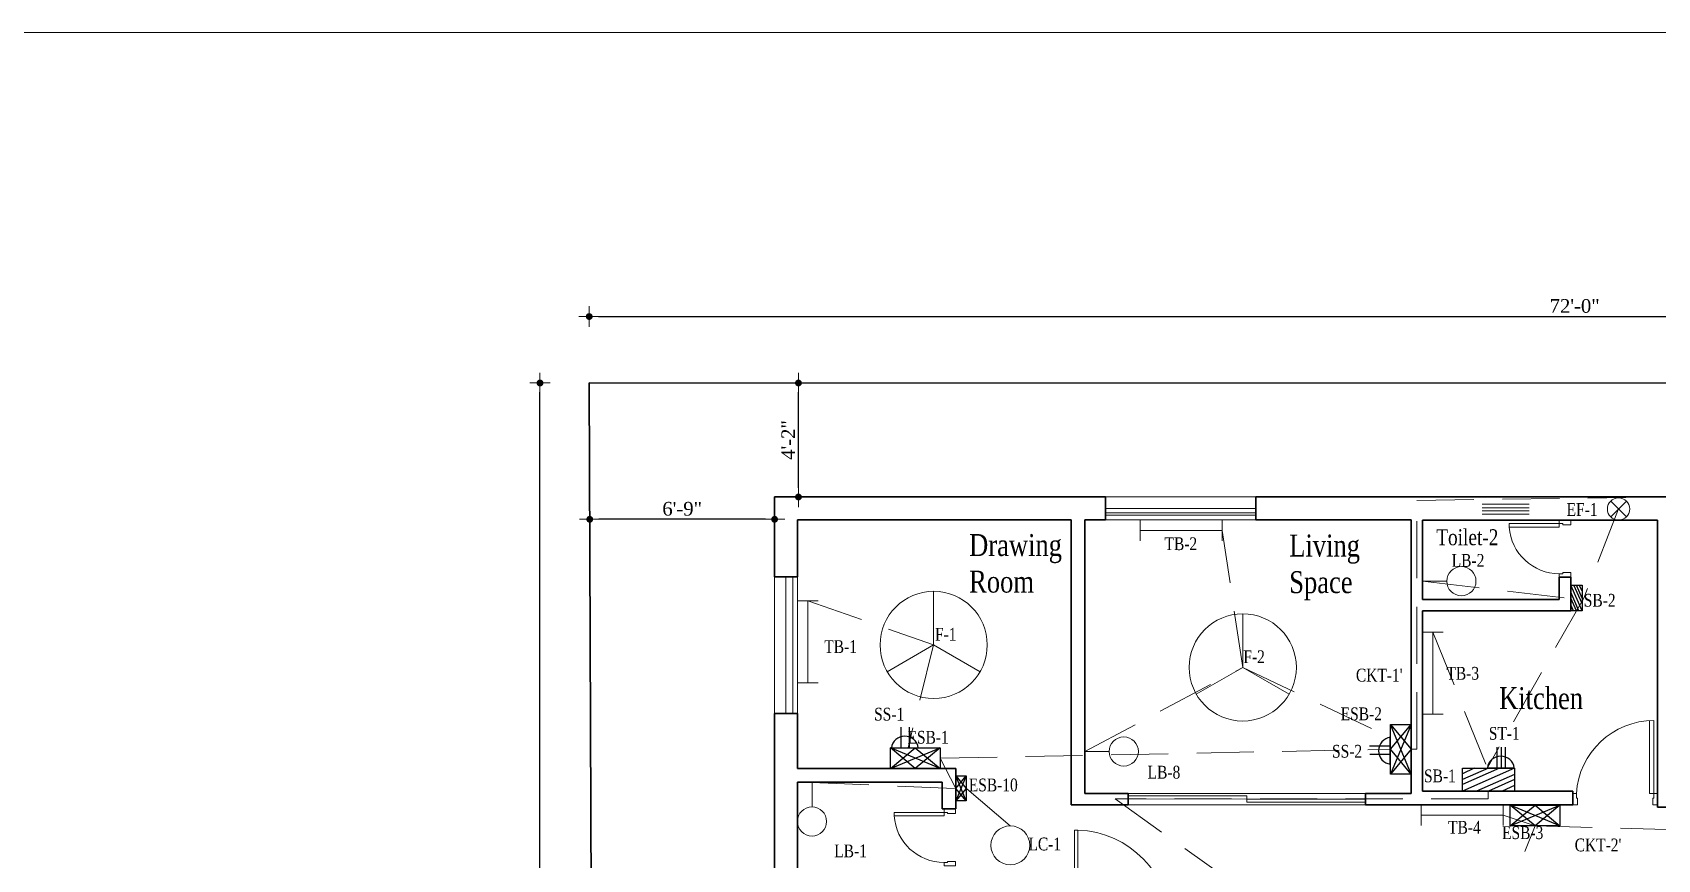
# Model space of a CAD drawing. Header units: inches. Extents: x -13742749 to 88736, y -40897 to 32194776.
# Drawn here: x 48253 to 48965, y 26287483 to 26287846 of the extents above; entities that cross this region are included whole.
import ezdxf

# ---------------------------------------------------------------- set-up
doc = ezdxf.new("R2010")
doc.units = ezdxf.units.IN
doc.header["$LTSCALE"] = 10
doc.header["$MEASUREMENT"] = 0
doc.linetypes.add('ACAD_ISO04W100', pattern=[30, 24, -3, 0, -3])
doc.linetypes.add('HIDDEN', pattern=[0.375, 0.25, -0.125])
doc.layers.get('0').update_dxf_attribs({"color": 123})
for name, color, linetype, lineweight in [('Column', 7, 'Continuous', 35), ('Conduit (Mine)', 230, 'HIDDEN', 13), ('Conduit Generator (mine)', 134, 'HIDDEN', 13), ('DIM', 4, 'Continuous', 0), ('DOOR', 41, 'Continuous', 9), ('Fan (mine)', 210, 'Continuous', 13), ('Light (mine)', 80, 'Continuous', 13), ('Text_My', 7, 'Continuous', 13), ('Text_SUBD', 7, 'Continuous', 13), ('Wall', 7, 'Continuous', 35), ('WIN', 4, 'Continuous', 13), ('WIN-1', 8, 'Continuous', 13), ('WIN1', 8, 'Continuous', 9)]:
    doc.layers.add(name, color=color, linetype=linetype, lineweight=lineweight)
doc.layers.add('Site', color=7, linetype='ACAD_ISO04W100', lineweight=30, true_color=0x004961)
doc.layers.add('Switchboard and Socket (mine)', color=41, linetype='Continuous')
doc.layers.get('0').off()
doc.styles.get("Standard").update_dxf_attribs({"font": 'times.ttf', "width": 0.8})
doc.styles.add('STYLE3', font='times.ttf')
doc.dimstyles.new('1_8', dxfattribs={"dimtxt": 6, "dimasz": 4, "dimexe": 0.18, "dimexo": 0.0625, "dimgap": 0.125, "dimtad": 0, "dimdec": 4, "dimrnd": 0.125, "dimzin": 3, "dimdsep": 46, "dimlunit": 4, "dimtxsty": 'STYLE3', "dimblk": 'D', "dimcen": 4, "dimse1": 1, "dimse2": 1, "dimclrt": 7, "dimadec": 0, "dimazin": 0, "dimtfac": 1, "dimtdec": 4, "dimtix": 1, "dimtmove": 0, "dimatfit": 3, "dimldrblk": 'OPEN90', "dimfxl": 1, "dimtvp": 0.75, "dimtolj": 1, "dimtzin": 0, "dimarcsym": 0})

# ---------------------------------------------------------------- blocks, each defined once
blk = doc.blocks.new('D')
at = {"layer": 'DIM'}
for q in [(-1.125, 0), (0, 1.125), (1.125, 0), (0, -1.125)]:
    blk.add_line((0, 0), q, dxfattribs=at)
at = {"layer": 'DIM', "color": 6, "const_width": 0.375}
blk.add_lwpolyline([(-0.1875, 0, 1), (0.1875, 0, 1)], format="xyb", close=True, dxfattribs=at)
blk = doc.blocks.new('*D403')
at = {"layer": 'DIM', "color": 0, "linetype": 'ByBlock', "lineweight": -2}
blk.add_line((48500.81, 26287721.13), (49356.81, 26287721.13), dxfattribs=at)
at = {"layer": 'DIM', "color": 0, "linetype": 'ByBlock', "lineweight": -2, "xscale": 4, "yscale": 4, "zscale": 4, "rotation": 180}
blk.add_blockref('D', (48496.81, 26287721.13), dxfattribs=at)
at = {"layer": 'DIM', "color": 0, "linetype": 'ByBlock', "lineweight": -2, "xscale": 4, "yscale": 4, "zscale": 4}
blk.add_blockref('D', (49360.81, 26287721.13), dxfattribs=at)
at = {"layer": 'DIM', "color": 7, "linetype": 'ByBlock', "insert": (48928.81, 26287725.73), "char_height": 6, "attachment_point": 5, "style": 'STYLE3'}
blk.add_mtext('\\A1;72\'-0"', dxfattribs=at)
blk = doc.blocks.new('_Open90')
at = {"layer": 'DIM', "color": 0, "lineweight": -2}
for p, q in [((0, 0), (-1, 0)), ((-0.5, 0.5), (0, 0)), ((0, 0), (-0.5, -0.5))]:
    blk.add_line(p, q, dxfattribs=at)
blk = doc.blocks.new('*D405')
at = {"layer": 'DIM', "color": 0, "linetype": 'ByBlock', "lineweight": -2}
blk.add_line((48475.21, 26287095.99), (48475.21, 26287687.99), dxfattribs=at)
at = {"layer": 'DIM', "color": 0, "linetype": 'ByBlock', "lineweight": -2, "xscale": 4, "yscale": 4, "zscale": 4}
for p, rotation in [((48475.21, 26287691.99), 90), ((48475.21, 26287091.99), 270)]:
    blk.add_blockref('D', p, dxfattribs=dict(at, rotation=rotation))
at = {"layer": 'DIM', "color": 7, "linetype": 'ByBlock', "insert": (48470.63, 26287391.99), "char_height": 6, "attachment_point": 5, "rotation": 90, "style": 'STYLE3'}
blk.add_mtext('\\A1;50\'-0"', dxfattribs=at)
blk = doc.blocks.new('D-S')
at = {"layer": 'DOOR', "linetype": 'Continuous'}
for p, q in [((1.5, 5), (1.5, 37)), ((3.5, 36.93), (3.5, 5)), ((3.5, 5), (1.5, 5))]:
    blk.add_line(p, q, dxfattribs=at)
at = {"layer": 'DOOR'}
for points in [[(2, 3), (2, 0), (0, 0), (0, 5), (1.5, 5), (1.5, 3)], [(35, 3), (35, 0), (37, 0), (37, 5), (35.5, 5), (35.5, 3)]]:
    blk.add_lwpolyline(points, close=True, dxfattribs=at)
blk.add_arc((1.46, 2.89), 34.11, 3.5436, 89.92781, dxfattribs=at)
blk = doc.blocks.new('D-25')
for points in [[(5, 25), (0, 25), (0, 23), (3.5, 23), (3.5, 23.5), (5, 23.5)], [(5, 0), (0, 0), (0, 2), (3.5, 2), (3.5, 1.5), (5, 1.5)], [(26.95, 1.5), (26.95, 3), (5, 3), (5, 1.5)]]:
    blk.add_lwpolyline(points, close=True)
blk.add_arc((5, 1.5), 22, 3.90956, 90)
blk = doc.blocks.new('D-45')
for points in [[(-1.5, 46.97), (-3, 46.97), (-3, 5), (-1.5, 5)], [(-45, 5), (-45, 0), (-43, 0), (-43, 3.5), (-43.5, 3.5), (-43.5, 5)], [(0, 5), (0, 0), (-2, 0), (-2, 3.5), (-1.5, 3.5), (-1.5, 5)]]:
    blk.add_lwpolyline(points, close=True)
blk.add_arc((-1.5, 5), 42, 92.04671, 180)
blk = doc.blocks.new('*D459')
at = {"layer": 'DIM', "color": 0, "linetype": 'ByBlock', "lineweight": -2}
blk.add_line((48588.53, 26287646.01), (48588.53, 26287687.99), dxfattribs=at)
at = {"layer": 'DIM', "color": 0, "linetype": 'ByBlock', "lineweight": -2, "xscale": 4, "yscale": 4, "zscale": 4}
for p, rotation in [((48588.53, 26287691.99), 90), ((48588.53, 26287642.01), 270)]:
    blk.add_blockref('D', p, dxfattribs=dict(at, rotation=rotation))
at = {"layer": 'DIM', "color": 7, "linetype": 'ByBlock', "insert": (48584.03, 26287667), "char_height": 6, "attachment_point": 5, "rotation": 90, "style": 'STYLE3'}
blk.add_mtext('\\A1;4\'-2"', dxfattribs=at)
blk = doc.blocks.new('*D460')
at = {"layer": 'DIM', "color": 0, "linetype": 'ByBlock', "lineweight": -2}
blk.add_line((48574.07, 26287632.22), (48501.04, 26287632.22), dxfattribs=at)
at = {"layer": 'DIM', "color": 0, "linetype": 'ByBlock', "lineweight": -2, "xscale": 4, "yscale": 4, "zscale": 4, "rotation": 180}
blk.add_blockref('D', (48497.04, 26287632.22), dxfattribs=at)
at = {"layer": 'DIM', "color": 0, "linetype": 'ByBlock', "lineweight": -2, "xscale": 4, "yscale": 4, "zscale": 4}
blk.add_blockref('D', (48578.07, 26287632.22), dxfattribs=at)
at = {"layer": 'DIM', "color": 7, "linetype": 'ByBlock', "insert": (48537.56, 26287636.81), "char_height": 6, "attachment_point": 5, "style": 'STYLE3'}
blk.add_mtext('\\A1;6\'-9"', dxfattribs=at)
blk = doc.blocks.new('Tube Light')
at = {"layer": 'Light (mine)', "linetype": 'Continuous'}
for p, q in [((-36, 4.54), (-36, -4.54)), ((0, 0), (-36, 0)), ((0, 4.54), (0, -4.54))]:
    blk.add_line(p, q, dxfattribs=at)
blk = doc.blocks.new('Bulb')
at = {"layer": 'Light (mine)', "linetype": 'Continuous'}
blk.add_line((-9.96, -5.31), (-20.64, -5.31), dxfattribs=at)
blk.add_circle((-3.57, -5.31), 6.4, dxfattribs=at)
blk = doc.blocks.new('Ceiling Fan Small')
at = {"layer": 'Fan (mine)', "linetype": 'ByBlock', "ltscale": 10}
for p in [(7040.4, -35394.14), (7020.04, -35429.39), (7060.75, -35429.39)]:
    blk.add_line(p, (7040.4, -35417.64), dxfattribs=at)
blk.add_circle((7040.4, -35417.64), 23.5, dxfattribs=at)
blk.add_circle((7040.4, -35417.64), 23.5, dxfattribs=at)
blk.add_circle((7040.4, -35417.64), 23.5, dxfattribs=at)
blk = doc.blocks.new('Ceiling light')
at = {"layer": 'Light (mine)', "linetype": 'ByBlock'}
blk.add_circle((0, 8.53), 8.53, dxfattribs=at)
blk = doc.blocks.new('Exhaust_Fan_new')
at = {"layer": 'Fan (mine)', "linetype": 'ByBlock', "ltscale": 10}
for p, q in [((-3.46, 3.46), (3.46, -3.46)), ((3.46, 3.46), (-3.46, -3.46))]:
    blk.add_line(p, q, dxfattribs=at)
blk.add_circle((0, 0), 4.9, dxfattribs=at)
blk = doc.blocks.new('switch board')
at = {"layer": 'Switchboard and Socket (mine)', "linetype": 'Continuous'}
for p, q in [((-16.63, -10.09), (6.09, 0)), ((-16.63, -5.05), (-5.27, 0)), ((-16.63, -7.26), (0, 0)), ((-16.63, -2.38), (-11.29, 0)), ((-10.02, -10.09), (6.09, -2.84)), ((-5.27, -10.09), (6.09, -5.05)), ((0.97, -10.09), (6.09, -7.56))]:
    blk.add_line(p, q, dxfattribs=at)
blk.add_lwpolyline([(-16.63, 0), (6.09, 0), (6.09, -10.09), (-16.63, -10.09)], close=True, dxfattribs=at)
blk = doc.blocks.new('2 Pin')
at = {"layer": 'Switchboard and Socket (mine)', "linetype": 'Continuous', "ltscale": 10}
for p, q in [((-7.3, 0), (-7.3, 18.1)), ((0, 0), (0, 18.2)), ((-15.8, 0), (7.8, 0))]:
    blk.add_line(p, q, dxfattribs=at)
blk.add_arc((-4, -1.6), 11.9, 7.5318, 172.4682, dxfattribs=at)
blk = doc.blocks.new('3- Pic')
at = {"layer": 'Switchboard and Socket (mine)', "linetype": 'ByBlock'}
blk.add_blockref('2 Pin', (7.3, 0), dxfattribs=at)
blk = doc.blocks.new('3- Pin')
at = {"layer": 'Switchboard and Socket (mine)', "linetype": 'Continuous', "ltscale": 10}
blk.add_line((-10.3, -3.5), (-10.3, 14.6), dxfattribs=at)
at = {"layer": 'Switchboard and Socket (mine)', "linetype": 'Continuous'}
blk.add_blockref('3- Pic', (-14.1, -3.5), dxfattribs=at)
blk = doc.blocks.new('Emergency')
at = {"layer": 'Switchboard and Socket (mine)', "linetype": 'Continuous', "ltscale": 10}
for p, q in [((-10.9, 0), (0, 9.07)), ((0, 0), (-10.9, 9.07)), ((-10.9, 0), (10.9, 9.07)), ((10.9, 0), (-10.9, 9.07)), ((0, 9.07), (10.9, 0)), ((10.9, 9.07), (0, 0))]:
    blk.add_line(p, q, dxfattribs=at)
blk.add_lwpolyline([(-10.9, 9.07), (10.9, 9.07), (10.9, 0), (-10.9, 0)], close=True, dxfattribs=at)

msp = doc.modelspace()

# ---------------------------------------------------------------- linework, layer by layer
at = {"layer": 'Column', "linetype": 'ByBlock'}
for points in [[(48598.06717, 26287642.01335), (48598.06717, 26287642.01335), (48578.06717, 26287642.01335), (48578.06717, 26287632.01335)], [(48814.06717, 26287642.01335), (48794.06717, 26287642.01335)], [(48588.06717, 26287632.01335), (48598.06717, 26287632.01335)], [(48794.06717, 26287632.01335), (48814.06717, 26287632.01335)]]:
    msp.add_lwpolyline(points, dxfattribs=at)
at = {"layer": 'Conduit (Mine)', "linetype": 'HIDDEN', "ltscale": 10}
for p, q in [((48948.05452, 26287636.74263), (48932.8002, 26287597.69546)), ((48862.06717, 26287605.08679), (48932.8002, 26287596.84536)), ((48932.8002, 26287597.69546), (48890.52343, 26287523.21673)), ((48866.60889, 26287582.78249), (48890.52343, 26287523.21673)), ((48890.91223, 26287509.58795), (48727.36656, 26287509.58795)), ((48727.36656, 26287509.58795), (48874.81624, 26287404.59357)), ((48890.91223, 26287513.01336), (48890.91223, 26287509.58795))]:
    msp.add_line(p, q, dxfattribs=at)
at = {"layer": 'Conduit Generator (mine)', "linetype": 'HIDDEN', "ltscale": 10}
for p, q in [((48859.62811, 26287640.51574), (48967.26329, 26287642.01322)), ((48859.62811, 26287531.40256), (48859.62811, 26287640.51574)), ((48783.28617, 26287567.27387), (48774.30873, 26287627.3342)), ((48592.60839, 26287596.54135), (48647.79893, 26287577.1459)), ((48647.79893, 26287577.1459), (48636.55493, 26287531.98669)), ((48714.06717, 26287530.404), (48783.28617, 26287567.27387)), ((48783.28617, 26287567.27387), (48847.99324, 26287536.63376)), ((48650.62875, 26287527.44972), (48847.99324, 26287531.40256)), ((48857.06717, 26287531.40256), (48857.06717, 26287531.40256)), ((48857.06717, 26287531.40256), (48859.62811, 26287531.40256)), ((48657.57146, 26287514.21875), (48650.62875, 26287527.44972)), ((48594.46555, 26287516.79152), (48657.57146, 26287514.21875)), ((48681.39558, 26287497.76757), (48662.10842, 26287514.21875)), ((48897.49525, 26287502.47198), (48911.44772, 26287497.82805)), ((48893.19713, 26287451.71301), (48911.44772, 26287497.82805)), ((48911.44772, 26287497.82805), (48988.36472, 26287495.70306))]:
    msp.add_line(p, q, dxfattribs=at)
at = {"layer": 'Site', "linetype": 'ByBlock', "ltscale": 3}
for p, q in [((48496.81203, 26287691.98847), (48499.12453, 26287091.98996)), ((49360.81203, 26287691.98551), (48496.81203, 26287691.98847))]:
    msp.add_line(p, q, dxfattribs=at)
at = {"layer": 'Text_My', "ltscale": 10}
msp.add_lwpolyline([(46095.95845, 26287845.68015), (49547.48838, 26287845.68015), (49547.48838, 26286717.61094), (46095.95845, 26286717.61094)], close=True, dxfattribs=at)
at = {"layer": 'Wall', "linetype": 'ByBlock'}
for p, q in [((48613.06717, 26287642.01335), (48598.06717, 26287642.01335)), ((48723.06717, 26287642.01335), (48685.06717, 26287642.01335)), ((48723.06717, 26287642.01335), (48723.06717, 26287632.01335)), ((48794.06717, 26287642.01335), (48789.06717, 26287642.01335)), ((48789.06717, 26287642.01335), (48789.06717, 26287632.01335)), ((48814.06717, 26287642.01335), (48845.06717, 26287642.01281)), ((48882.06717, 26287642.01335), (48882.06717, 26287642.01335)), ((48578.06717, 26287632.0139), (48578.06717, 26287607.0139)), ((48588.06717, 26287607.0139), (48588.06717, 26287632.0139)), ((48613.06717, 26287632.01335), (48598.06717, 26287632.01335)), ((48708.06717, 26287632.01335), (48685.06717, 26287632.01335)), ((48708.06717, 26287507.01336), (48708.06717, 26287632.01335)), ((48714.06717, 26287512.01336), (48714.06717, 26287632.01335)), ((48794.06717, 26287632.01335), (48789.06717, 26287632.01335)), ((48857.06717, 26287632.01335), (48814.06717, 26287632.01335)), ((48857.06717, 26287512.01336), (48857.06717, 26287632.01335)), ((48862.06717, 26287597.01336), (48862.06717, 26287631.84245)), ((48578.06717, 26287607.0139), (48588.06717, 26287607.0139)), ((48922.06717, 26287597.01336), (48862.06717, 26287597.01336)), ((48927.06717, 26287592.01336), (48862.06717, 26287592.01336)), ((48862.06717, 26287517.01336), (48862.06717, 26287592.01336)), ((48578.06717, 26287547.0139), (48588.06717, 26287547.0139)), ((48965.06717, 26287507.01336), (48965.06717, 26287540.01336)), ((48733.06717, 26287507.01336), (48733.06717, 26287512.01336)), ((48857.06717, 26287512.01336), (48837.06717, 26287512.01336)), ((48837.06717, 26287507.01336), (48837.06717, 26287512.01336)), ((48733.06717, 26287507.01336), (48708.06717, 26287507.01336)), ((48886.06717, 26287507.01336), (48837.06717, 26287507.01336))]:
    msp.add_line(p, q, dxfattribs=at)
at = {"layer": 'Wall', "linetype": 'ByBlock', "ltscale": 10}
for p, q in [((48613.06717, 26287642.01335), (48685.06717, 26287642.01335)), ((48845.06717, 26287642.01281), (49006.06717, 26287642.01336)), ((48613.06717, 26287632.01335), (48685.06717, 26287632.01335)), ((48723.06717, 26287632.01335), (48714.06717, 26287632.01335)), ((48862.06717, 26287631.84245), (48965.06717, 26287631.84245)), ((48965.06717, 26287540.01336), (48965.06717, 26287631.84245)), ((48922.06717, 26287606.82371), (48922.06717, 26287597.01336)), ((48927.06717, 26287606.82371), (48922.06717, 26287606.82371)), ((48927.06717, 26287592.01336), (48927.06717, 26287606.82371)), ((48578.06717, 26287459.00166), (48578.06717, 26287547.0139)), ((48588.06717, 26287522.91276), (48588.06717, 26287547.0139)), ((48588.06717, 26287522.91276), (48651.57146, 26287522.91276)), ((48651.57146, 26287522.91276), (48657.57146, 26287522.91276)), ((48657.57146, 26287516.91276), (48657.57146, 26287522.91276)), ((48588.06717, 26287459.00166), (48588.06717, 26287516.91276)), ((48588.06717, 26287516.91276), (48651.57146, 26287516.91276)), ((48651.57146, 26287516.91276), (48651.57146, 26287505.22762)), ((48657.57146, 26287516.91276), (48657.57146, 26287505.22762)), ((48862.06717, 26287517.01336), (48862.06717, 26287513.01336)), ((48733.06717, 26287512.01336), (48714.06717, 26287512.01336)), ((48886.06717, 26287513.01336), (48862.06717, 26287513.01336)), ((48886.06717, 26287513.01336), (48928.06717, 26287513.01336)), ((48928.06717, 26287513.01336), (48928.06717, 26287507.01336)), ((48657.41766, 26287505.22762), (48651.57146, 26287505.22762)), ((48886.06717, 26287507.01336), (48928.06717, 26287507.01336)), ((48965.06717, 26287507.01336), (48965.06717, 26287506.04859)), ((48965.06717, 26287506.04859), (48971.77601, 26287506.01336))]:
    msp.add_line(p, q, dxfattribs=at)
at = {"layer": 'WIN', "linetype": 'ByBlock', "ltscale": 10}
for p, q in [((48888.18185, 26287637.24422), (48908.84694, 26287637.24422)), ((48888.18185, 26287635.95161), (48908.84694, 26287635.95161)), ((48733.06712, 26287510.96723), (48785.06712, 26287510.96723)), ((48785.06712, 26287509.64784), (48733.06712, 26287509.51332)), ((48785.06712, 26287510.96723), (48785.06712, 26287509.64784)), ((48785.06712, 26287509.64784), (48785.06712, 26287508.18763)), ((48837.06712, 26287509.51332), (48785.06712, 26287509.51332)), ((48785.06712, 26287508.18763), (48837.06712, 26287508.18763))]:
    msp.add_line(p, q, dxfattribs=at)
at = {"layer": 'WIN', "linetype": 'ByBlock'}
for p, q in [((48789.06717, 26287635.01335), (48723.06717, 26287635.01335)), ((48789.06717, 26287634.01335), (48723.06717, 26287634.01335)), ((48586.06717, 26287607.0139), (48586.06717, 26287547.0139))]:
    msp.add_line(p, q, dxfattribs=at)
at = {"layer": 'WIN-1', "linetype": 'ByBlock'}
for p, q in [((48723.06717, 26287642.01335), (48789.06717, 26287642.01335)), ((48789.06717, 26287637.01335), (48723.06717, 26287637.01335)), ((48789.06717, 26287632.01335), (48723.06717, 26287632.01335)), ((48578.06717, 26287547.0139), (48578.06717, 26287607.0139)), ((48583.06717, 26287607.0139), (48583.06717, 26287547.0139)), ((48588.06717, 26287607.0139), (48588.06717, 26287547.0139))]:
    msp.add_line(p, q, dxfattribs=at)
at = {"layer": 'WIN-1', "linetype": 'ByBlock', "ltscale": 10}
for p, q in [((48888.18185, 26287638.81708), (48908.84694, 26287638.81708)), ((48888.18185, 26287634.43082), (48908.84694, 26287634.43082))]:
    msp.add_line(p, q, dxfattribs=at)
at = {"layer": 'WIN1', "linetype": 'ByBlock', "ltscale": 10}
for p, q in [((48733.06712, 26287512.01332), (48837.06712, 26287512.01332)), ((48733.06712, 26287507.01332), (48837.06712, 26287507.01332))]:
    msp.add_line(p, q, dxfattribs=at)

# ---------------------------------------------------------------- block references
at = {"layer": 'DOOR', "linetype": 'ByBlock', "rotation": 180}
for p in [(48927.06717, 26287631.82371), (48657.41766, 26287505.22762)]:
    msp.add_blockref('D-25', p, dxfattribs=at)
at = {"layer": 'DOOR', "linetype": 'ByBlock', "xscale": -1}
for name, p in [('D-S', (48965.06717, 26287507.01336)), ('D-45', (48708.06717, 26287449.00166))]:
    msp.add_blockref(name, p, dxfattribs=at)
at = {"layer": 'Fan (mine)', "linetype": 'ByBlock'}
for name, p in [('Exhaust_Fan_new', (48948.05452, 26287636.74263)), ('Tube Light', (48774.30873, 26287627.3342)), ('Ceiling Fan Small', (41607.40272, 26322994.78828)), ('Ceiling Fan Small', (41742.88996, 26322984.91625)), ('Tube Light', (48897.49525, 26287502.47198))]:
    msp.add_blockref(name, p, dxfattribs=at)
at = {"layer": 'Fan (mine)', "linetype": 'ByBlock', "rotation": 90}
for p in [(48592.60839, 26287596.54135), (48866.60889, 26287582.78249)]:
    msp.add_blockref('Tube Light', p, dxfattribs=at)
at = {"layer": 'Switchboard and Socket (mine)', "linetype": 'ByBlock'}
for name, p in [('Bulb', (48882.70488, 26287610.39926)), ('Emergency', (48639.72885, 26287522.91276)), ('Bulb', (48734.70495, 26287535.71647)), ('Emergency', (48911.44772, 26287497.82805)), ('Ceiling light', (48681.39558, 26287480.71121))]:
    msp.add_blockref(name, p, dxfattribs=at)
at = {"layer": 'Switchboard and Socket (mine)', "linetype": 'ByBlock', "xscale": 0.5, "yscale": 0.5, "zscale": 0.5, "rotation": 90}
for name, p in [('switch board', (48927.06704, 26287600.33058)), ('2 Pin', (48847.99324, 26287532.72854)), ('Emergency', (48662.10842, 26287514.21875))]:
    msp.add_blockref(name, p, dxfattribs=at)
at = {"layer": 'Switchboard and Socket (mine)', "linetype": 'ByBlock', "xscale": 0.5, "yscale": 0.5, "zscale": 0.5}
for name, p in [('2 Pin', (48637.15744, 26287531.98669)), ('3- Pin', (48901.81881, 26287524.952))]:
    msp.add_blockref(name, p, dxfattribs=at)
at = {"layer": 'Switchboard and Socket (mine)', "linetype": 'ByBlock'}
for name, p, rotation in [('Emergency', (48857.06717, 26287531.40256), 90), ('switch board', (48885.77439, 26287513.07215), 180), ('Bulb', (48599.77802, 26287496.15352), 270)]:
    msp.add_blockref(name, p, dxfattribs=dict(at, rotation=rotation))

# ---------------------------------------------------------------- texts
at = {"layer": 'Switchboard and Socket (mine)', "linetype": 'ByBlock', "ltscale": 10, "char_height": 5.614888, "attachment_point": 1}
for s, insert, width in [('EF-1', (48925.25448, 26287639.33932), 11.307141), ('TB-2', (48749.00185, 26287624.31445), 11.307141), ('LB-2', (48874.9069, 26287617.00517), 10.7044674), ('SB-2', (48932.8002, 26287599.52906), 11.307141), ('F-1', (48648.37603, 26287584.61804), 11.307141), ('TB-1', (48599.85095, 26287579.20471), 11.307141), ('F-2', (48783.57707, 26287574.75469), 11.307141), ('TB-3', (48872.59854, 26287567.5078), 11.307141), ('SS-1', (48621.68651, 26287549.5809), 11.307141), ('ESB-2', (48826.2196, 26287549.73004), 11.307141), ('ESB-1', (48636.32771, 26287539.4531), 11.307141), ('ST-1', (48891.16902, 26287541.16565), 11.307141), ('SS-2', (48822.44431, 26287533.31454), 11.307141), ('LB-8', (48741.59264, 26287524.14051), 43.4744812), ('ESB-10', (48663.19487, 26287518.54239), 11.307141), ('SB-1', (48862.75474, 26287522.52912), 11.307141), ('TB-4', (48873.30927, 26287499.98281), 11.307141), ('ESB-3', (48896.97445, 26287497.61411), 11.307141), ('LB-1', (48604.19268, 26287489.61993), 10.7044674), ('LC-1', (48689.35754, 26287492.66366), 11.307141)]:
    msp.add_mtext(s, dxfattribs=dict(at, insert=insert, width=width))
at = {"layer": 'Text_My', "linetype": 'Continuous', "ltscale": 10, "attachment_point": 1}
for s, insert, char_height, width in [('Drawing \\PRoom', (48663.35121, 26287625.75375), 9.625, 2.1183511), ('Living\\PSpace', (48803.68339, 26287625.52257), 9.625, 2.1183511), ('Toilet-2', (48868.11898, 26287627.85672), 7, 37.91675), ('Kitchen', (48895.67714, 26287558.62092), 9.625, 2.1183511)]:
    msp.add_mtext(s, dxfattribs=dict(at, insert=insert, char_height=char_height, width=width))
at = {"layer": 'Text_SUBD', "linetype": 'HIDDEN', "ltscale": 10, "char_height": 5.614888, "width": 4.1666683, "attachment_point": 1}
for s, insert in [("CKT-1'", (48832.90309, 26287566.69407)), ("CKT-2'", (48928.82132, 26287492.23547))]:
    msp.add_mtext(s, dxfattribs=dict(at, insert=insert))

# ---------------------------------------------------------------- dimensions: what is measured, and where the dimension line sits
at = {"layer": 'DIM', "linetype": 'ByBlock'}
for base, p1, p2, picture, middle in [((49360.81203, 26287721.13458), (48496.81317, 26287690.583), (49360.81203, 26287691.98551), '*D403', (48928.8126, 26287725.72543)), ((48497.04463, 26287632.21745), (48578.06717, 26287632.01335), (48497.04463, 26287630.638), '*D460', (48537.5559, 26287636.8083))]:
    dim = msp.add_linear_dim(base=base, p1=p1, p2=p2, dimstyle='1_8', dxfattribs=at)
    dim.commit()
    dim.dimension.update_dxf_attribs({"geometry": picture, "text_midpoint": middle})
dim = msp.add_linear_dim(base=(48475.20965, 26287691.98847), p1=(48499.12453, 26287091.98996), p2=(48497.78599, 26287691.98847), angle=90, dimstyle='1_8', dxfattribs=at)
dim.commit()
dim.dimension.update_dxf_attribs({"geometry": '*D405', "text_midpoint": (48475.20965, 26287391.98922), "dimtype": 160})
dim = msp.add_linear_dim(base=(48588.53484, 26287691.98819), p1=(48578.06717, 26287642.01335), p2=(48578.03443, 26287691.98819), angle=90, dimstyle='1_8', dxfattribs=at)
dim.commit()
dim.dimension.update_dxf_attribs({"geometry": '*D459', "text_midpoint": (48584.03484, 26287667.00077)})

doc.saveas('drawing.dxf')
